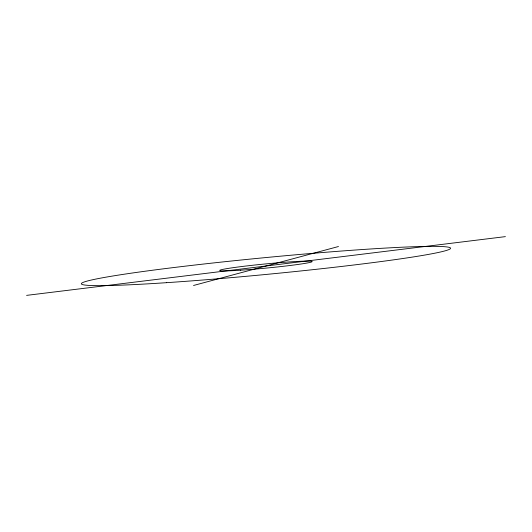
<?xml version="1.0" encoding="UTF-8"?>
<svg xmlns="http://www.w3.org/2000/svg" width="532" height="532" viewBox="0 0 532 532"><rect width="100%" height="100%" fill="white"/><g stroke="black" fill="none" stroke-linecap="round" stroke-linejoin="round"><path stroke-width="0.8" d="M193.528 285.478L338.472 246.522M26.6 295.373L505.4 236.627M240.644 270.203A46.357 2.101 -5.5 0 0 312.065 261.697A46.357 2.101 -5.5 0 0 245.292 266.1A46.357 2.101 -5.5 0 0 240.644 270.203M166.622 282.672A185.422 8.412 -5.5 0 0 450.385 248.663A185.422 8.412 -5.5 0 0 180.993 266.665A185.422 8.412 -5.5 0 0 166.622 282.672"/></g></svg>
